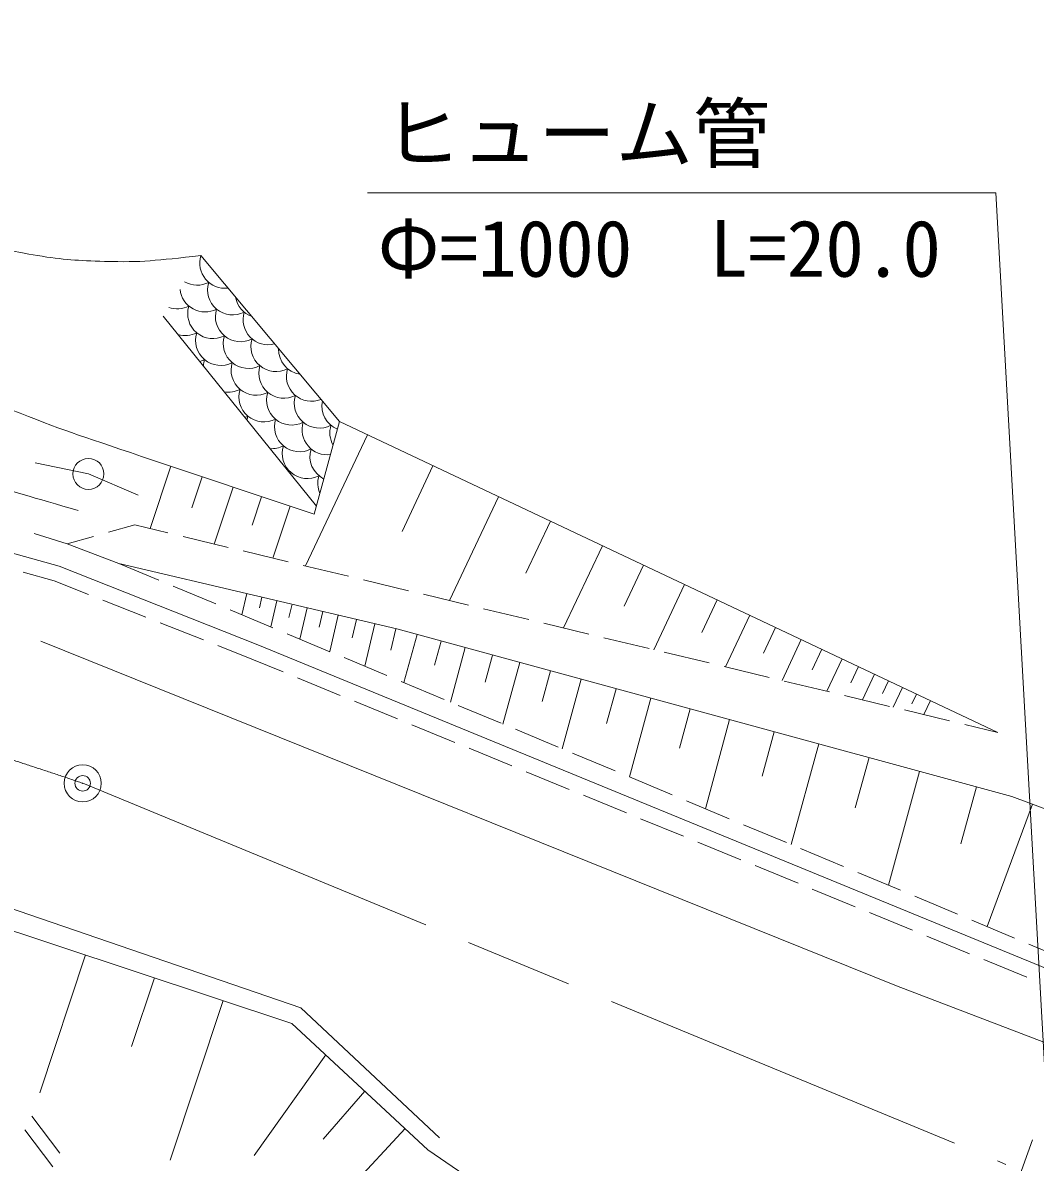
# Model space of a CAD drawing. Units: millimetres at full size, sheet at 1:1000; details may follow other scales. Extents: x 40000 to 680000, y 20000 to 380000.
# Drawn here: x 165990 to 198733, y 281120 to 317966 of the extents above; entities that cross this region are included whole.
import ezdxf
from ezdxf.enums import TextEntityAlignment as Align

# ---------------------------------------------------------------- set-up
doc = ezdxf.new("R2010")
doc.units = ezdxf.units.MM
doc.header["$LTSCALE"] = 1000
doc.header["$PDMODE"] = 32
doc.header["$PDSIZE"] = 500
doc.linetypes.add('CHAIN', pattern=[18.5, 12, -1.5, 3.5, -1.5])
for name, color, linetype, lineweight in [('M-BGD', 7, 'Continuous', 13), ('M-BMK', 2, 'CHAIN', 13), ('M-BMK-SRVR', 3, 'Continuous', 13), ('M-STR-HTXT', 7, 'Continuous', 13)]:
    doc.layers.add(name, color=color, linetype=linetype, lineweight=lineweight)
doc.styles.add('ＭＳ ゴシック', font='')
doc.styles.get('ＭＳ ゴシック').set_extended_font_data('MS Gothic')

msp = doc.modelspace()

# ---------------------------------------------------------------- linework, layer by layer
at = {"layer": 'M-BGD'}
for p, q in [((171751, 310437), (176231, 305068)), ((175490, 302333), (170535, 308474)), ((177136, 304641), (175134, 300401)), ((168113, 303377), (166389, 303731)), ((170783, 303623), (170108, 301609)), ((179256, 303641), (178255, 301520)), ((168113, 303377), (169723, 302692)), ((171790, 303286), (171453, 302279)), ((172797, 302949), (172182, 301111)), ((173716, 302641), (173409, 301722)), ((181376, 302640), (179791, 299281)), ((160785, 302172), (167164, 300396)), ((174636, 302334), (174074, 300656)), ((183055, 301847), (182263, 300168)), ((166358, 301448), (167422, 301119)), ((168761, 301490), (169618, 301727)), ((169618, 301727), (170686, 301470)), ((167422, 301119), (168279, 301356)), ((167422, 301119), (169099, 300483)), ((171172, 301353), (172630, 301003)), ((184735, 301055), (183479, 298395)), ((173117, 300886), (174575, 300535)), ((167164, 300396), (173590, 297849)), ((169099, 300483), (170389, 299944)), ((175061, 300418), (176520, 300068)), ((186065, 300427), (185437, 299097)), ((166000, 300201), (167004, 299921)), ((177006, 299951), (178464, 299600)), ((167004, 299921), (168112, 299482)), ((170850, 299751), (172234, 299172)), ((187394, 299799), (186400, 297693)), ((168577, 299298), (169971, 298745)), ((173238, 299507), (173076, 298820)), ((173725, 299393), (173644, 299049)), ((174211, 299278), (174011, 298429)), ((178950, 299484), (180409, 299133)), ((188448, 299302), (187950, 298249)), ((172695, 298979), (174079, 298401)), ((174698, 299163), (174598, 298739)), ((175185, 299048), (174946, 298038)), ((175690, 298929), (175571, 298424)), ((180895, 299016), (182353, 298666)), ((170436, 298561), (171831, 298008)), ((176195, 298810), (175917, 297632)), ((176784, 298671), (176645, 298082)), ((177373, 298532), (177049, 297159)), ((182840, 298549), (184298, 298198)), ((189501, 298805), (188713, 297137)), ((174540, 298208), (175924, 297629)), ((178060, 298370), (177898, 297683)), ((178741, 298186), (178317, 296628)), ((184784, 298081), (186243, 297731)), ((190335, 298411), (189941, 297577)), ((172296, 297824), (173403, 297385)), ((173590, 297849), (200103, 286972)), ((179520, 297973), (179308, 297195)), ((180299, 297761), (179819, 296000)), ((191169, 298018), (190545, 296696)), ((173403, 297385), (174409, 296973)), ((176386, 297436), (177769, 296857)), ((181179, 297521), (180939, 296641)), ((186729, 297614), (188187, 297263)), ((191830, 297706), (191518, 297045)), ((192490, 297394), (191996, 296348)), ((182060, 297282), (181517, 295290)), ((183056, 297010), (182784, 296014)), ((188673, 297146), (190132, 296796)), ((193013, 297147), (192766, 296624)), ((174871, 296783), (176259, 296213)), ((178231, 296664), (179615, 296086)), ((184051, 296739), (183438, 294487)), ((190618, 296679), (192077, 296328)), ((193536, 296900), (193145, 296072)), ((193989, 296687), (193793, 296272)), ((185177, 296432), (184871, 295306)), ((194441, 296473), (194138, 295833)), ((194893, 296260), (194742, 295940)), ((176722, 296024), (178110, 295454)), ((180076, 295893), (181460, 295314)), ((186303, 296125), (185610, 293579)), ((192563, 296212), (194021, 295861)), ((195345, 296046), (195132, 295594)), ((187577, 295778), (187230, 294505)), ((194507, 295744), (195966, 295394)), ((178572, 295265), (179960, 294695)), ((188850, 295431), (188065, 292551)), ((196452, 295277), (197520, 295020)), ((181921, 295121), (183305, 294542)), ((190290, 295039), (189898, 293599)), ((180422, 294505), (181810, 293936)), ((191730, 294647), (190843, 291390)), ((183766, 294349), (185150, 293771)), ((193359, 294203), (192915, 292575)), ((182273, 293746), (183661, 293177)), ((194987, 293759), (193984, 290076)), ((185611, 293578), (186995, 292999)), ((184123, 292987), (185511, 292418)), ((196829, 293258), (196327, 291416)), ((187456, 292806), (188840, 292227)), ((198650, 292694), (197178, 288741)), ((185973, 292228), (187361, 291659)), ((189301, 292034), (190685, 291456)), ((187824, 291469), (189212, 290900)), ((191147, 291263), (192530, 290684)), ((189674, 290710), (191062, 290141)), ((192992, 290491), (194376, 289912)), ((191524, 289951), (192912, 289381)), ((194837, 289719), (196221, 289141)), ((193375, 289192), (194763, 288622)), ((196682, 288948), (198066, 288369)), ((195225, 288433), (196613, 287863)), ((198527, 288176), (199817, 287637)), ((168017, 287823), (166540, 283367)), ((197075, 287673), (198463, 287104)), ((170245, 287085), (169507, 284857)), ((172473, 286346), (170762, 281184)), ((175789, 284590), (173473, 281338)), ((177049, 283419), (175701, 281868)), ((166284, 282605), (167193, 281412)), ((166053, 282167), (166962, 280973)), ((178354, 282206), (175944, 279613)), ((198647, 281841), (198142, 280429))]:
    msp.add_line(p, q, dxfattribs=at)
for points in [[(197520, 295020), (176231, 305068), (175419, 302071), (169834, 303941)], [(201312, 291703), (197982, 292943), (178084, 298365), (169099, 300483)], [(166575, 297974), (194252, 286824), (204645, 282846), (212251, 280357), (218280, 278639), (224169, 277413), (230759, 276361), (235736, 275835), (240748, 275485), (245445, 275555), (248705, 275730)], [(141762, 294478), (144259, 294374), (151950, 293081), (162185, 290495), (174983, 286109), (179468, 281912)], [(141732, 293779), (144186, 293676), (151806, 292395), (161985, 289823), (174692, 285610), (179093, 281519)], [(179093, 281519), (183267, 278668), (186663, 276783), (191617, 274509), (195060, 273169), (197662, 272390), (198955, 272125), (200544, 271876), (203644, 269781), (206557, 266883), (207710, 265605)]]:
    msp.add_lwpolyline(points, dxfattribs=at)
msp.add_circle((168113, 303377), 500, dxfattribs=at)
for centre, start, end in [((172526, 310194), 162.6199, 277.0771), ((171630, 310293), 240.136, 297.3801), ((172779, 309329), 162.6199, 297.3801), ((171883, 309428), 185.8425, 297.3801), ((170987, 309527), 250.3324, 297.3801), ((172136, 308563), 162.6199, 297.3801), ((173675, 309230), 189.9232, 249.7737), ((173032, 308464), 162.6199, 297.3801), ((173928, 308365), 162.6199, 284.7851), ((171240, 308662), 253.7435, 297.3801), ((172389, 307698), 162.6199, 297.3801), ((173285, 307599), 162.6199, 297.3801), ((174181, 307500), 162.6199, 297.3801), ((175077, 307401), 178.3531, 261.3439), ((171494, 307797), 285.6537, 297.3801), ((172643, 306833), 162.6199, 177.5017), ((173539, 306734), 162.6199, 297.3801), ((174434, 306635), 162.6199, 297.3801), ((175330, 306536), 162.6199, 292.033), ((172643, 306833), 260.2876, 297.3801), ((173792, 305869), 162.6199, 297.3801), ((174688, 305770), 162.6199, 297.3801), ((175583, 305671), 162.6199, 297.3801), ((176479, 305572), 168.9976, 247.2136), ((172896, 305968), 289.9819, 297.3801), ((174045, 305004), 162.6199, 171.7166), ((174941, 304905), 162.6199, 297.3801), ((175837, 304806), 162.6199, 277.4405), ((176733, 304707), 162.6199, 209.4516), ((174045, 305004), 266.0727, 297.3801), ((175194, 304040), 162.6199, 297.3801), ((176090, 303940), 162.6199, 243.6029), ((174298, 304139), 294.2005, 297.3801), ((175447, 303174), 162.6199, 166.4302), ((176343, 303075), 162.6199, 204.122), ((175447, 303174), 271.3591, 273.6329)]:
    msp.add_arc(centre, 812, start, end, dxfattribs=at)
for points, knots in [([(142313, 321701), (143222, 321025), (143490, 320798), (144194, 320159), (145280, 319173), (145697, 318432), (146718, 317378), (147643, 316423), (148044, 315723), (149171, 315018), (149775, 314641), (150162, 314488), (150854, 314317), (152054, 314021), (152755, 313979), (153985, 313850), (154941, 313750), (155495, 313845), (156439, 313663), (157606, 313437), (158215, 313124), (159336, 312728), (160652, 312264), (161348, 311889), (162678, 311466), (164138, 311002), (164952, 310687), (166463, 310438), (167304, 310300), (167785, 310279), (168637, 310251), (169854, 310211), (170304, 310283), (171751, 310437)], [0, 0, 0, 0, 1, 1, 1, 2, 2, 2, 3, 3, 3, 4, 4, 4, 5, 5, 5, 6, 6, 6, 7, 7, 7, 8, 8, 8, 9, 9, 9, 10, 10, 10, 11, 11, 11, 11]), ([(107550, 317965), (111164, 317453), (112085, 317327), (114996, 316940), (118921, 316418), (121122, 316136), (125056, 315678), (128831, 315239), (130955, 315075), (134730, 314627), (138443, 314185), (140515, 313875), (144229, 313435), (145843, 313244), (146774, 313314), (148365, 312979), (149650, 312709), (150339, 312432), (151590, 312033), (153252, 311502), (154175, 311173), (155796, 310526), (156815, 310119), (157381, 309873), (158355, 309369), (159386, 308835), (159892, 308409), (160890, 307815), (161814, 307265), (162307, 306907), (163274, 306436), (164164, 306003), (164692, 305823), (165611, 305455), (167237, 304803), (167797, 304632), (169834, 303941)], [0, 0, 0, 0, 1, 1, 1, 2, 2, 2, 3, 3, 3, 4, 4, 4, 5, 5, 5, 6, 6, 6, 7, 7, 7, 8, 8, 8, 9, 9, 9, 10, 10, 10, 11, 11, 11, 12, 12, 12, 12]), ([(133410, 312798), (134483, 312830), (134792, 312836), (135676, 312798), (136656, 312757), (137215, 312758), (138177, 312565), (139394, 312320), (140039, 312030), (141214, 311630), (142363, 311238), (142960, 310890), (144112, 310508), (145604, 310014), (146466, 309817), (147991, 309433), (149570, 309036), (150500, 308996), (152057, 308522), (153434, 308103), (154196, 307816), (155492, 307190), (156737, 306588), (157316, 306031), (158553, 305414), (159829, 304778), (160607, 304558), (161942, 304059), (164186, 303219), (164979, 303017), (167784, 302189)], [0, 0, 0, 0, 1, 1, 1, 2, 2, 2, 3, 3, 3, 4, 4, 4, 5, 5, 5, 6, 6, 6, 7, 7, 7, 8, 8, 8, 9, 9, 9, 10, 10, 10, 10])]:
    msp.add_open_spline(points, degree=3, knots=knots, dxfattribs=at)
at = {"layer": 'M-BMK'}
msp.add_line((167929, 293372), (197779, 281051), dxfattribs=at)
msp.add_arc((135335, 198834), 100000, 70.97715, 99.31228, dxfattribs=at)
at = {"layer": 'M-BMK-SRVR'}
msp.add_circle((167929, 293372), 600, dxfattribs=at)
msp.add_point((167929, 293372), dxfattribs=at)
at = {"layer": 'M-STR-HTXT'}
for p, q in [((177134, 312470), (197459, 312470)), ((197459, 312470), (199099, 283106))]:
    msp.add_line(p, q, dxfattribs=at)

# ---------------------------------------------------------------- texts
at = {"layer": 'M-STR-HTXT', "style": 'ＭＳ ゴシック'}
msp.add_text('ヒューム管', height=1833, dxfattribs=at).set_placement((183915, 312918), align=Align.BOTTOM_CENTER)
msp.add_text('Φ=1000\u3000L=20.0', height=1833, dxfattribs=at).set_placement((177466, 309202), align=Align.BOTTOM_LEFT)

doc.saveas('drawing.dxf')
